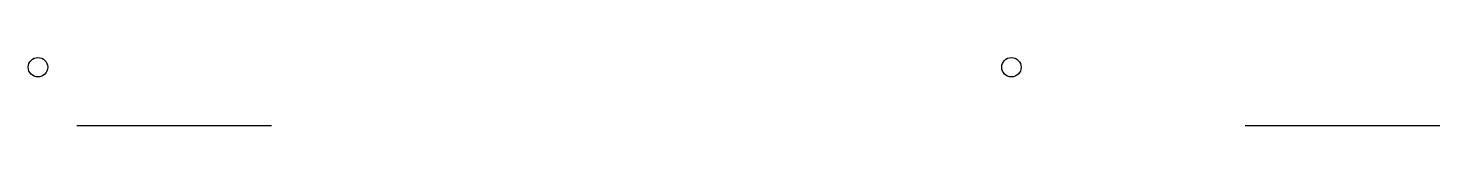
# Model space of a CAD drawing. Header units: millimetres. Extents: x 75 to 800, y 0 to 35.
import ezdxf

# ---------------------------------------------------------------- set-up
doc = ezdxf.new("R2010")
doc.units = ezdxf.units.MM
doc.layers.get('0').update_dxf_attribs({"lineweight": 25, "true_color": 0xdce4ed})

# ---------------------------------------------------------------- blocks, each defined once
blk = doc.blocks.new('KESTREL_EVAL_1')
at = {"color": 0}
blk.add_line((100, 0), (200, 0), dxfattribs=at)
blk.add_circle((80, 30), 5)
blk = doc.blocks.new('KESTREL_EVAL_2')
at = {"color": 0}
blk.add_line((200, 0), (300, 0), dxfattribs=at)
blk.add_circle((80, 30), 5)

msp = doc.modelspace()

# ---------------------------------------------------------------- block references
at = {"true_color": 0xff0000}
msp.add_blockref('KESTREL_EVAL_1', (0, 0), dxfattribs=at)
msp.add_blockref('KESTREL_EVAL_2', (500, 0))

doc.saveas('drawing.dxf')
